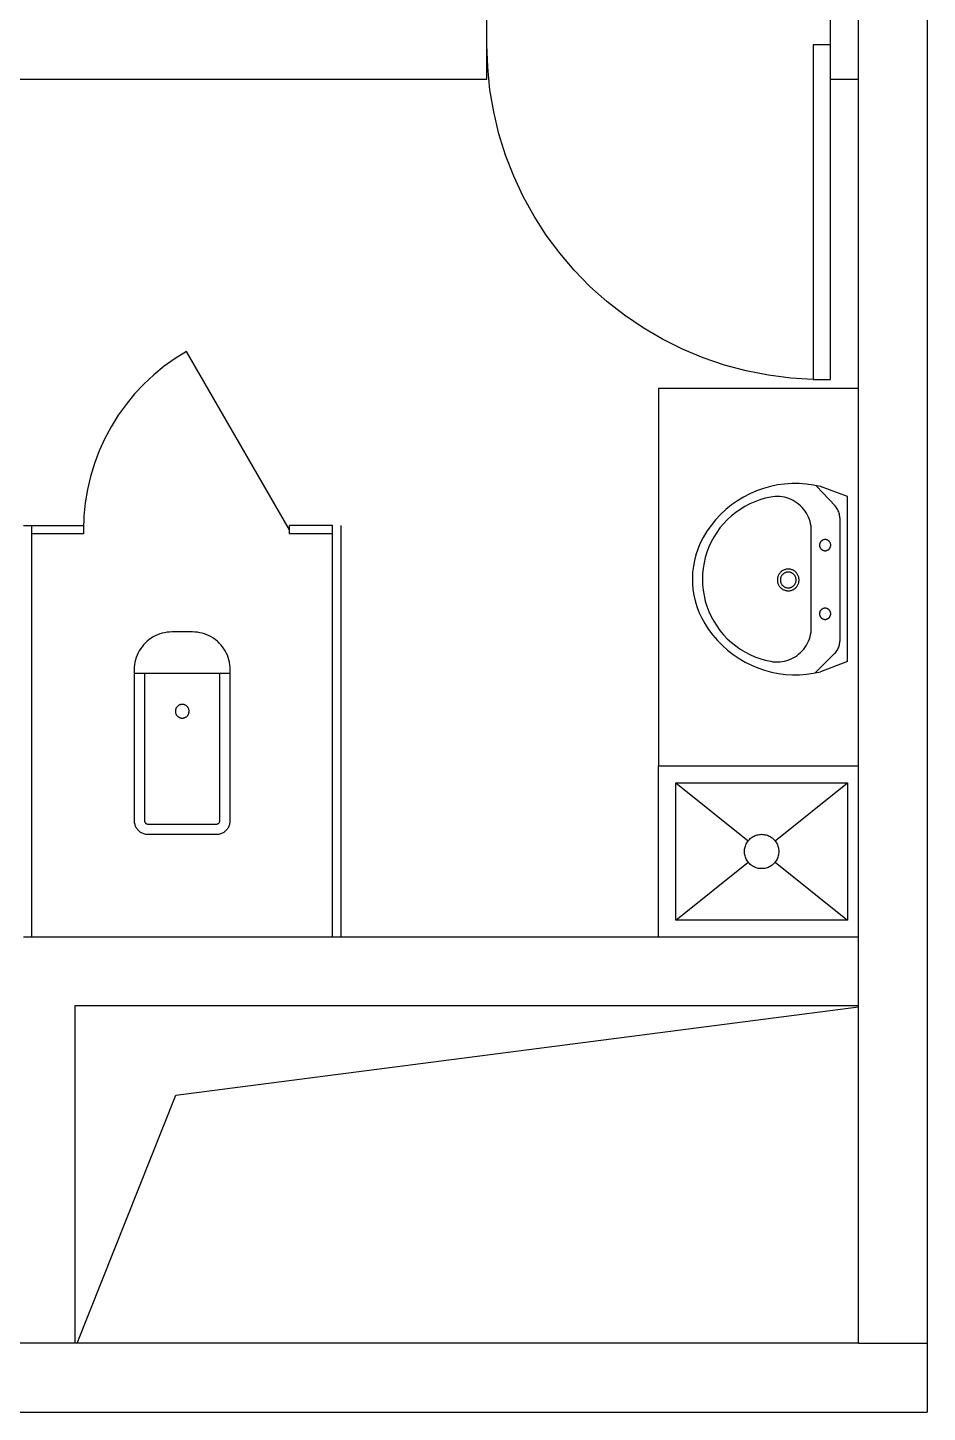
# Model space of a CAD drawing. Extents: x -81148 to 10972, y -53931 to 52487.
# Drawn here: x -58445 to -55825, y -35370 to -31336 of the extents above; entities that cross this region are included whole.
import ezdxf

# ---------------------------------------------------------------- set-up
doc = ezdxf.new("R2010")
doc.units = 0
doc.layers.get('0').update_dxf_attribs({"linetype": 'CONTINUOUS'})

msp = doc.modelspace()

# ---------------------------------------------------------------- linework, layer by layer
for p, q in [((-56025.4, -35168.9), (-56025.4, -22668.9)), ((-55825.4, -26789.4), (-55825.4, -35168.9)), ((-57107.9, -31486.4), (-57107.9, -31286.4)), ((-56107.9, -31286.4), (-56107.9, -31486.4)), ((-57105.7, -31451.9), (-57107.9, -31386.4)), ((-56107.9, -31386.4), (-56157.9, -31386.4)), ((-56157.9, -31386.4), (-56157.9, -32361.4)), ((-56107.9, -31386.4), (-56107.9, -32361.4)), ((-57099.1, -31517.1), (-57105.7, -31451.9)), ((-60257.9, -31486.4), (-58207.9, -31486.4)), ((-58207.9, -31486.4), (-57107.9, -31486.4)), ((-56107.9, -31486.4), (-56025.4, -31486.4)), ((-57088.2, -31581.6), (-57099.1, -31517.1)), ((-57072.9, -31645.3), (-57088.2, -31581.6)), ((-57053.4, -31707.8), (-57072.9, -31645.3)), ((-57029.8, -31768.9), (-57053.4, -31707.8)), ((-57002.1, -31828.2), (-57029.8, -31768.9)), ((-56970.5, -31885.6), (-57002.1, -31828.2)), ((-56935.1, -31940.7), (-56970.5, -31885.6)), ((-56896, -31993.3), (-56935.1, -31940.7)), ((-56853.6, -32043.1), (-56896, -31993.3)), ((-56807.9, -32090), (-56853.6, -32043.1)), ((-56759.1, -32133.8), (-56807.9, -32090)), ((-56707.5, -32174.1), (-56759.1, -32133.8)), ((-56653.4, -32210.9), (-56707.5, -32174.1)), ((-56596.8, -32244), (-56653.4, -32210.9)), ((-56538.2, -32273.2), (-56596.8, -32244)), ((-58016.3, -32300.1), (-58048.2, -32322.9)), ((-57982.9, -32279.3), (-58016.3, -32300.1)), ((-57682.9, -32798.9), (-57982.9, -32279.3)), ((-56477.8, -32298.4), (-56538.2, -32273.2)), ((-56415.8, -32319.5), (-56477.8, -32298.4)), ((-58078.5, -32347.8), (-58107.2, -32374.7)), ((-58048.2, -32322.9), (-58078.5, -32347.8)), ((-56352.5, -32336.4), (-56415.8, -32319.5)), ((-56288.3, -32349), (-56352.5, -32336.4)), ((-56223.3, -32357.2), (-56288.3, -32349)), ((-58107.2, -32374.7), (-58134, -32403.3)), ((-56607.9, -32386.4), (-56607.9, -33486.4)), ((-56607.9, -32386.4), (-56025.4, -32386.4)), ((-56157.9, -32361.4), (-56223.3, -32357.2)), ((-56157.9, -32361.4), (-56107.9, -32361.4)), ((-58134, -32403.3), (-58158.9, -32433.7)), ((-58181.8, -32465.6), (-58202.5, -32498.9)), ((-58158.9, -32433.7), (-58181.8, -32465.6)), ((-58202.5, -32498.9), (-58221, -32533.6)), ((-58221, -32533.6), (-58237.2, -32569.3)), ((-58237.2, -32569.3), (-58251.1, -32606.1)), ((-58251.1, -32606.1), (-58262.5, -32643.7)), ((-58262.5, -32643.7), (-58271.4, -32681.9)), ((-56282.5, -32673), (-56302.8, -32678.6)), ((-56261.9, -32668.7), (-56282.5, -32673)), ((-56241, -32665.8), (-56261.9, -32668.7)), ((-56220, -32664.4), (-56241, -32665.8)), ((-56199, -32664.4), (-56220, -32664.4)), ((-56178, -32665.9), (-56199, -32664.4)), ((-56157.1, -32668.8), (-56178, -32665.9)), ((-56136.5, -32673.1), (-56157.1, -32668.8)), ((-56094, -32729.8), (-56148.5, -32671.8)), ((-56058, -32702.6), (-56136.5, -32673.1)), ((-58271.4, -32681.9), (-58277.8, -32720.6)), ((-56360.6, -32703.8), (-56378.6, -32714.7)), ((-56341.9, -32694.1), (-56360.6, -32703.8)), ((-56322.6, -32685.7), (-56341.9, -32694.1)), ((-56312.7, -32711.9), (-56327.7, -32717.4)), ((-56302.8, -32678.6), (-56322.6, -32685.7)), ((-56297.2, -32707.4), (-56312.7, -32711.9)), ((-56281.5, -32703.9), (-56297.2, -32707.4)), ((-56274.9, -32702.9), (-56281.5, -32703.9)), ((-56268.1, -32702.3), (-56274.9, -32702.9)), ((-56261.4, -32702.2), (-56268.1, -32702.3)), ((-56254.7, -32702.6), (-56261.4, -32702.2)), ((-56248, -32703.4), (-56254.7, -32702.6)), ((-56241.3, -32704.6), (-56248, -32703.4)), ((-56234.8, -32706.3), (-56241.3, -32704.6)), ((-56228.4, -32708.5), (-56234.8, -32706.3)), ((-56222.1, -32711), (-56228.4, -32708.5)), ((-56216.1, -32714), (-56222.1, -32711)), ((-56058, -32705.5), (-56058, -32702.6)), ((-56058, -33182.3), (-56058, -32705.5)), ((-58277.8, -32720.6), (-58281.6, -32759.7)), ((-56412.1, -32740.2), (-56427.4, -32754.6)), ((-56395.7, -32726.9), (-56412.1, -32740.2)), ((-56383.5, -32748.9), (-56396, -32759)), ((-56378.6, -32714.7), (-56395.7, -32726.9)), ((-56370.4, -32739.6), (-56383.5, -32748.9)), ((-56356.7, -32731.3), (-56370.4, -32739.6)), ((-56342.4, -32723.8), (-56356.7, -32731.3)), ((-56327.7, -32717.4), (-56342.4, -32723.8)), ((-56210.2, -32717.4), (-56216.1, -32714)), ((-56204.6, -32721.2), (-56210.2, -32717.4)), ((-56199.3, -32725.3), (-56204.6, -32721.2)), ((-56194.3, -32729.8), (-56199.3, -32725.3)), ((-56189.5, -32734.6), (-56194.3, -32729.8)), ((-56185.1, -32739.7), (-56189.5, -32734.6)), ((-56181.1, -32745.1), (-56185.1, -32739.7)), ((-56177.4, -32750.8), (-56181.1, -32745.1)), ((-56174.2, -32756.7), (-56177.4, -32750.8)), ((-56091.8, -32732.4), (-56094, -32729.8)), ((-56089.7, -32735.1), (-56091.8, -32732.4)), ((-56087.8, -32738), (-56089.7, -32735.1)), ((-56086.1, -32741), (-56087.8, -32738)), ((-56084.7, -32744.1), (-56086.1, -32741)), ((-56083.4, -32747.2), (-56084.7, -32744.1)), ((-56082.4, -32750.5), (-56083.4, -32747.2)), ((-56081.6, -32753.8), (-56082.4, -32750.5)), ((-56081, -32757.2), (-56081.6, -32753.8)), ((-58457.9, -32786.4), (-58432.9, -32786.4)), ((-58432.9, -32811.4), (-58432.9, -32786.4)), ((-58432.9, -32786.4), (-58282.9, -32786.4)), ((-58281.6, -32759.7), (-58282.9, -32798.9)), ((-58282.9, -32786.4), (-58282.9, -32811.4)), ((-57682.9, -32811.4), (-57682.9, -32786.4)), ((-57557.9, -32786.4), (-57682.9, -32786.4)), ((-57557.9, -32811.4), (-57557.9, -32786.4)), ((-57532.9, -32811.4), (-57532.9, -32786.4)), ((-56455, -32786.3), (-56467.1, -32803.5)), ((-56441.8, -32770), (-56455, -32786.3)), ((-56427.4, -32754.6), (-56441.8, -32770)), ((-56429.2, -32793.9), (-56438.6, -32806.9)), ((-56418.9, -32781.5), (-56429.2, -32793.9)), ((-56407.8, -32769.9), (-56418.9, -32781.5)), ((-56396, -32759), (-56407.8, -32769.9)), ((-56171.3, -32762.8), (-56174.2, -32756.7)), ((-56168.9, -32769.1), (-56171.3, -32762.8)), ((-56166.8, -32775.5), (-56168.9, -32769.1)), ((-56165.3, -32782.1), (-56166.8, -32775.5)), ((-56164.1, -32788.8), (-56165.3, -32782.1)), ((-56163.4, -32795.5), (-56164.1, -32788.8)), ((-56080.6, -32760.6), (-56081, -32757.2)), ((-56080.5, -32764), (-56080.6, -32760.6)), ((-56080.5, -32764), (-56080.5, -33124)), ((-58432.9, -33986.4), (-58432.9, -32811.4)), ((-58282.9, -32811.4), (-58432.9, -32811.4)), ((-57557.9, -32811.4), (-57682.9, -32811.4)), ((-57557.9, -33986.4), (-57557.9, -32811.4)), ((-57532.9, -33986.4), (-57532.9, -32811.4)), ((-56478, -32821.6), (-56487.7, -32840.3)), ((-56467.1, -32803.5), (-56478, -32821.6)), ((-56454.8, -32834.6), (-56461.5, -32849.3)), ((-56447.1, -32820.5), (-56454.8, -32834.6)), ((-56438.6, -32806.9), (-56447.1, -32820.5)), ((-56163.2, -32802.2), (-56163.4, -32795.5)), ((-56163.2, -33084.1), (-56163.2, -32802.2)), ((-56135.9, -32833.9), (-56136.5, -32834.8)), ((-56135.2, -32833.1), (-56135.9, -32833.9)), ((-56134.5, -32832.3), (-56135.2, -32833.1)), ((-56133.7, -32831.6), (-56134.5, -32832.3)), ((-56132.9, -32830.9), (-56133.7, -32831.6)), ((-56132, -32830.3), (-56132.9, -32830.9)), ((-56131.1, -32829.7), (-56132, -32830.3)), ((-56130.2, -32829.2), (-56131.1, -32829.7)), ((-56129.2, -32828.8), (-56130.2, -32829.2)), ((-56128.2, -32828.4), (-56129.2, -32828.8)), ((-56127.2, -32828.1), (-56128.2, -32828.4)), ((-56126.2, -32827.9), (-56127.2, -32828.1)), ((-56125.1, -32827.7), (-56126.2, -32827.9)), ((-56124, -32827.6), (-56125.1, -32827.7)), ((-56123, -32827.5), (-56124, -32827.6)), ((-56121.9, -32827.6), (-56123, -32827.5)), ((-56120.8, -32827.7), (-56121.9, -32827.6)), ((-56119.8, -32827.9), (-56120.8, -32827.7)), ((-56118.7, -32828.1), (-56119.8, -32827.9)), ((-56117.7, -32828.4), (-56118.7, -32828.1)), ((-56116.7, -32828.8), (-56117.7, -32828.4)), ((-56115.7, -32829.2), (-56116.7, -32828.8)), ((-56114.8, -32829.7), (-56115.7, -32829.2)), ((-56113.9, -32830.3), (-56114.8, -32829.7)), ((-56113, -32830.9), (-56113.9, -32830.3)), ((-56112.2, -32831.6), (-56113, -32830.9)), ((-56111.4, -32832.3), (-56112.2, -32831.6)), ((-56110.7, -32833.1), (-56111.4, -32832.3)), ((-56110, -32833.9), (-56110.7, -32833.1)), ((-56109.4, -32834.8), (-56110, -32833.9)), ((-56499.4, -32872.2), (-56503.7, -32888.6)), ((-56494.1, -32856), (-56499.4, -32872.2)), ((-56487.7, -32840.3), (-56494.1, -32856)), ((-56467.2, -32864.3), (-56471.9, -32879.6)), ((-56461.5, -32849.3), (-56467.2, -32864.3)), ((-56139.2, -32841.8), (-56139.3, -32842.8)), ((-56139.3, -32842.8), (-56139.3, -32843.9)), ((-56139.3, -32843.9), (-56139.3, -32845)), ((-56139.3, -32845), (-56139.2, -32846)), ((-56139, -32840.7), (-56139.2, -32841.8)), ((-56139.2, -32846), (-56139, -32847.1)), ((-56138.7, -32839.7), (-56139, -32840.7)), ((-56139, -32847.1), (-56138.7, -32848.1)), ((-56138.4, -32838.6), (-56138.7, -32839.7)), ((-56138.7, -32848.1), (-56138.4, -32849.1)), ((-56138.1, -32837.6), (-56138.4, -32838.6)), ((-56138.4, -32849.1), (-56138.1, -32850.1)), ((-56137.6, -32836.7), (-56138.1, -32837.6)), ((-56138.1, -32850.1), (-56137.6, -32851.1)), ((-56137.1, -32835.7), (-56137.6, -32836.7)), ((-56137.6, -32851.1), (-56137.1, -32852.1)), ((-56136.5, -32834.8), (-56137.1, -32835.7)), ((-56137.1, -32852.1), (-56136.5, -32853)), ((-56136.5, -32853), (-56135.9, -32853.8)), ((-56135.9, -32853.8), (-56135.2, -32854.7)), ((-56135.2, -32854.7), (-56134.5, -32855.4)), ((-56134.5, -32855.4), (-56133.7, -32856.2)), ((-56133.7, -32856.2), (-56132.9, -32856.8)), ((-56132.9, -32856.8), (-56132, -32857.5)), ((-56132, -32857.5), (-56131.1, -32858)), ((-56131.1, -32858), (-56130.2, -32858.5)), ((-56130.2, -32858.5), (-56129.2, -32859)), ((-56129.2, -32859), (-56128.2, -32859.4)), ((-56128.2, -32859.4), (-56127.2, -32859.7)), ((-56127.2, -32859.7), (-56126.2, -32859.9)), ((-56126.2, -32859.9), (-56125.1, -32860.1)), ((-56125.1, -32860.1), (-56124, -32860.2)), ((-56124, -32860.2), (-56123, -32860.2)), ((-56123, -32860.2), (-56121.9, -32860.2)), ((-56121.9, -32860.2), (-56120.8, -32860.1)), ((-56120.8, -32860.1), (-56119.8, -32859.9)), ((-56119.8, -32859.9), (-56118.7, -32859.7)), ((-56118.7, -32859.7), (-56117.7, -32859.4)), ((-56117.7, -32859.4), (-56116.7, -32859)), ((-56116.7, -32859), (-56115.7, -32858.5)), ((-56115.7, -32858.5), (-56114.8, -32858)), ((-56114.8, -32858), (-56113.9, -32857.5)), ((-56113.9, -32857.5), (-56113, -32856.8)), ((-56113, -32856.8), (-56112.2, -32856.2)), ((-56112.2, -32856.2), (-56111.4, -32855.4)), ((-56111.4, -32855.4), (-56110.7, -32854.7)), ((-56110.7, -32854.7), (-56110, -32853.8)), ((-56110, -32853.8), (-56109.4, -32853)), ((-56108.8, -32835.7), (-56109.4, -32834.8)), ((-56109.4, -32853), (-56108.8, -32852.1)), ((-56108.3, -32836.7), (-56108.8, -32835.7)), ((-56108.8, -32852.1), (-56108.3, -32851.1)), ((-56107.9, -32837.6), (-56108.3, -32836.7)), ((-56108.3, -32851.1), (-56107.9, -32850.1)), ((-56107.5, -32838.6), (-56107.9, -32837.6)), ((-56107.9, -32850.1), (-56107.5, -32849.1)), ((-56107.2, -32839.7), (-56107.5, -32838.6)), ((-56107.5, -32849.1), (-56107.2, -32848.1)), ((-56106.9, -32840.7), (-56107.2, -32839.7)), ((-56107.2, -32848.1), (-56106.9, -32847.1)), ((-56106.8, -32841.8), (-56106.9, -32840.7)), ((-56106.9, -32847.1), (-56106.8, -32846)), ((-56106.7, -32842.8), (-56106.8, -32841.8)), ((-56106.8, -32846), (-56106.7, -32845)), ((-56106.6, -32843.9), (-56106.7, -32842.8)), ((-56106.7, -32845), (-56106.6, -32843.9)), ((-56506.8, -32905.4), (-56508.8, -32922.3)), ((-56503.7, -32888.6), (-56506.8, -32905.4)), ((-56478.2, -32911.1), (-56479.8, -32927.1)), ((-56475.6, -32895.3), (-56478.2, -32911.1)), ((-56471.9, -32879.6), (-56475.6, -32895.3)), ((-56238.6, -32914.8), (-56240.6, -32915.4)), ((-56236.6, -32914.3), (-56238.6, -32914.8)), ((-56234.6, -32914), (-56236.6, -32914.3)), ((-56232.5, -32913.8), (-56234.6, -32914)), ((-56230.4, -32913.7), (-56232.5, -32913.8)), ((-56228.4, -32913.8), (-56230.4, -32913.7)), ((-56226.3, -32914), (-56228.4, -32913.8)), ((-56224.3, -32914.3), (-56226.3, -32914)), ((-56222.2, -32914.8), (-56224.3, -32914.3)), ((-56220.3, -32915.4), (-56222.2, -32914.8)), ((-56508.8, -32922.3), (-56509.6, -32939.3)), ((-56509.6, -32939.3), (-56509.3, -32956.3)), ((-56479.8, -32927.1), (-56480.3, -32943.2)), ((-56480.3, -32943.2), (-56479.8, -32959.2)), ((-56261.8, -32941.2), (-56262, -32943.3)), ((-56262, -32943.3), (-56262, -32945.3)), ((-56262, -32945.3), (-56262, -32947.4)), ((-56262, -32947.4), (-56261.8, -32949.5)), ((-56261.4, -32939.2), (-56261.8, -32941.2)), ((-56261.8, -32949.5), (-56261.4, -32951.5)), ((-56261, -32937.1), (-56261.4, -32939.2)), ((-56261.4, -32951.5), (-56261, -32953.5)), ((-56260.4, -32935.2), (-56261, -32937.1)), ((-56261, -32953.5), (-56260.4, -32955.5)), ((-56259.6, -32933.2), (-56260.4, -32935.2)), ((-56260.4, -32955.5), (-56259.6, -32957.4)), ((-56258.8, -32931.3), (-56259.6, -32933.2)), ((-56257.8, -32929.5), (-56258.8, -32931.3)), ((-56256.7, -32927.8), (-56257.8, -32929.5)), ((-56255.5, -32926.1), (-56256.7, -32927.8)), ((-56254.2, -32924.5), (-56255.5, -32926.1)), ((-56252.8, -32923), (-56254.2, -32924.5)), ((-56253.2, -32942.3), (-56253.4, -32943.8)), ((-56253.4, -32943.8), (-56253.4, -32945.3)), ((-56253.4, -32945.3), (-56253.4, -32946.8)), ((-56253.4, -32946.8), (-56253.2, -32948.3)), ((-56253, -32940.8), (-56253.2, -32942.3)), ((-56253.2, -32948.3), (-56253, -32949.8)), ((-56252.6, -32939.4), (-56253, -32940.8)), ((-56253, -32949.8), (-56252.6, -32951.3)), ((-56251.3, -32921.6), (-56252.8, -32923)), ((-56252.2, -32937.9), (-56252.6, -32939.4)), ((-56252.6, -32951.3), (-56252.2, -32952.7)), ((-56251.7, -32936.5), (-56252.2, -32937.9)), ((-56252.2, -32952.7), (-56251.7, -32954.1)), ((-56251, -32935.2), (-56251.7, -32936.5)), ((-56251.7, -32954.1), (-56251, -32955.5)), ((-56249.7, -32920.2), (-56251.3, -32921.6)), ((-56250.3, -32933.8), (-56251, -32935.2)), ((-56251, -32955.5), (-56250.3, -32956.8)), ((-56249.5, -32932.6), (-56250.3, -32933.8)), ((-56248, -32919), (-56249.7, -32920.2)), ((-56248.7, -32931.3), (-56249.5, -32932.6)), ((-56247.7, -32930.2), (-56248.7, -32931.3)), ((-56246.2, -32918), (-56248, -32919)), ((-56246.7, -32929.1), (-56247.7, -32930.2)), ((-56245.6, -32928.1), (-56246.7, -32929.1)), ((-56244.4, -32917), (-56246.2, -32918)), ((-56244.4, -32927.1), (-56245.6, -32928.1)), ((-56242.5, -32916.1), (-56244.4, -32917)), ((-56243.2, -32926.2), (-56244.4, -32927.1)), ((-56241.9, -32925.4), (-56243.2, -32926.2)), ((-56240.6, -32915.4), (-56242.5, -32916.1)), ((-56240.6, -32924.7), (-56241.9, -32925.4)), ((-56239.2, -32924.1), (-56240.6, -32924.7)), ((-56237.8, -32923.6), (-56239.2, -32924.1)), ((-56236.4, -32923.1), (-56237.8, -32923.6)), ((-56234.9, -32922.8), (-56236.4, -32923.1)), ((-56233.4, -32922.5), (-56234.9, -32922.8)), ((-56231.9, -32922.4), (-56233.4, -32922.5)), ((-56230.4, -32922.4), (-56231.9, -32922.4)), ((-56228.9, -32922.4), (-56230.4, -32922.4)), ((-56227.4, -32922.5), (-56228.9, -32922.4)), ((-56225.9, -32922.8), (-56227.4, -32922.5)), ((-56224.5, -32923.1), (-56225.9, -32922.8)), ((-56223, -32923.6), (-56224.5, -32923.1)), ((-56221.6, -32924.1), (-56223, -32923.6)), ((-56220.3, -32924.7), (-56221.6, -32924.1)), ((-56218.3, -32916.1), (-56220.3, -32915.4)), ((-56218.9, -32925.4), (-56220.3, -32924.7)), ((-56217.7, -32926.2), (-56218.9, -32925.4)), ((-56216.4, -32917), (-56218.3, -32916.1)), ((-56216.4, -32927.1), (-56217.7, -32926.2)), ((-56214.6, -32918), (-56216.4, -32917)), ((-56215.3, -32928.1), (-56216.4, -32927.1)), ((-56214.2, -32929.1), (-56215.3, -32928.1)), ((-56212.9, -32919), (-56214.6, -32918)), ((-56213.2, -32930.2), (-56214.2, -32929.1)), ((-56212.2, -32931.3), (-56213.2, -32930.2)), ((-56211.2, -32920.2), (-56212.9, -32919)), ((-56211.3, -32932.6), (-56212.2, -32931.3)), ((-56210.5, -32933.8), (-56211.3, -32932.6)), ((-56209.6, -32921.6), (-56211.2, -32920.2)), ((-56209.8, -32935.2), (-56210.5, -32933.8)), ((-56210.5, -32956.8), (-56209.8, -32955.5)), ((-56209.2, -32936.5), (-56209.8, -32935.2)), ((-56209.8, -32955.5), (-56209.2, -32954.1)), ((-56208.1, -32923), (-56209.6, -32921.6)), ((-56208.7, -32937.9), (-56209.2, -32936.5)), ((-56209.2, -32954.1), (-56208.7, -32952.7)), ((-56208.2, -32939.4), (-56208.7, -32937.9)), ((-56208.7, -32952.7), (-56208.2, -32951.3)), ((-56207.9, -32940.8), (-56208.2, -32939.4)), ((-56208.2, -32951.3), (-56207.9, -32949.8)), ((-56206.7, -32924.5), (-56208.1, -32923)), ((-56207.6, -32942.3), (-56207.9, -32940.8)), ((-56207.9, -32949.8), (-56207.6, -32948.3)), ((-56207.5, -32943.8), (-56207.6, -32942.3)), ((-56207.6, -32948.3), (-56207.5, -32946.8)), ((-56207.5, -32945.3), (-56207.5, -32943.8)), ((-56207.5, -32946.8), (-56207.5, -32945.3)), ((-56205.3, -32926.1), (-56206.7, -32924.5)), ((-56204.1, -32927.8), (-56205.3, -32926.1)), ((-56203.1, -32929.5), (-56204.1, -32927.8)), ((-56202.1, -32931.3), (-56203.1, -32929.5)), ((-56201.2, -32933.2), (-56202.1, -32931.3)), ((-56200.5, -32935.2), (-56201.2, -32933.2)), ((-56201.2, -32957.4), (-56200.5, -32955.5)), ((-56199.9, -32937.1), (-56200.5, -32935.2)), ((-56200.5, -32955.5), (-56199.9, -32953.5)), ((-56199.4, -32939.2), (-56199.9, -32937.1)), ((-56199.9, -32953.5), (-56199.4, -32951.5)), ((-56199.1, -32941.2), (-56199.4, -32939.2)), ((-56199.4, -32951.5), (-56199.1, -32949.5)), ((-56198.9, -32943.3), (-56199.1, -32941.2)), ((-56199.1, -32949.5), (-56198.9, -32947.4)), ((-56198.8, -32945.3), (-56198.9, -32943.3)), ((-56198.9, -32947.4), (-56198.8, -32945.3)), ((-56509.3, -32956.3), (-56507.8, -32973.2)), ((-56507.8, -32973.2), (-56505.1, -32990)), ((-56505.1, -32990), (-56501.4, -33006.6)), ((-56479.8, -32959.2), (-56478.2, -32975.2)), ((-56478.2, -32975.2), (-56475.6, -32991.1)), ((-56475.6, -32991.1), (-56471.9, -33006.7)), ((-56259.6, -32957.4), (-56258.8, -32959.3)), ((-56258.8, -32959.3), (-56257.8, -32961.1)), ((-56257.8, -32961.1), (-56256.7, -32962.9)), ((-56256.7, -32962.9), (-56255.5, -32964.6)), ((-56255.5, -32964.6), (-56254.2, -32966.2)), ((-56254.2, -32966.2), (-56252.8, -32967.7)), ((-56252.8, -32967.7), (-56251.3, -32969.1)), ((-56251.3, -32969.1), (-56249.7, -32970.4)), ((-56250.3, -32956.8), (-56249.5, -32958.1)), ((-56249.7, -32970.4), (-56248, -32971.6)), ((-56249.5, -32958.1), (-56248.7, -32959.3)), ((-56248.7, -32959.3), (-56247.7, -32960.5)), ((-56248, -32971.6), (-56246.2, -32972.7)), ((-56247.7, -32960.5), (-56246.7, -32961.6)), ((-56246.7, -32961.6), (-56245.6, -32962.6)), ((-56246.2, -32972.7), (-56244.4, -32973.7)), ((-56245.6, -32962.6), (-56244.4, -32963.6)), ((-56244.4, -32963.6), (-56243.2, -32964.4)), ((-56244.4, -32973.7), (-56242.5, -32974.5)), ((-56243.2, -32964.4), (-56241.9, -32965.2)), ((-56242.5, -32974.5), (-56240.6, -32975.3)), ((-56241.9, -32965.2), (-56240.6, -32965.9)), ((-56240.6, -32965.9), (-56239.2, -32966.6)), ((-56240.6, -32975.3), (-56238.6, -32975.9)), ((-56239.2, -32966.6), (-56237.8, -32967.1)), ((-56238.6, -32975.9), (-56236.6, -32976.3)), ((-56237.8, -32967.1), (-56236.4, -32967.5)), ((-56236.6, -32976.3), (-56234.6, -32976.7)), ((-56236.4, -32967.5), (-56234.9, -32967.9)), ((-56234.9, -32967.9), (-56233.4, -32968.1)), ((-56234.6, -32976.7), (-56232.5, -32976.9)), ((-56233.4, -32968.1), (-56231.9, -32968.3)), ((-56232.5, -32976.9), (-56230.4, -32976.9)), ((-56231.9, -32968.3), (-56230.4, -32968.3)), ((-56230.4, -32968.3), (-56228.9, -32968.3)), ((-56230.4, -32976.9), (-56228.4, -32976.9)), ((-56228.9, -32968.3), (-56227.4, -32968.1)), ((-56228.4, -32976.9), (-56226.3, -32976.7)), ((-56227.4, -32968.1), (-56225.9, -32967.9)), ((-56226.3, -32976.7), (-56224.3, -32976.3)), ((-56225.9, -32967.9), (-56224.5, -32967.5)), ((-56224.5, -32967.5), (-56223, -32967.1)), ((-56224.3, -32976.3), (-56222.2, -32975.9)), ((-56223, -32967.1), (-56221.6, -32966.6)), ((-56222.2, -32975.9), (-56220.3, -32975.3)), ((-56221.6, -32966.6), (-56220.3, -32965.9)), ((-56220.3, -32965.9), (-56218.9, -32965.2)), ((-56220.3, -32975.3), (-56218.3, -32974.5)), ((-56218.9, -32965.2), (-56217.7, -32964.4)), ((-56218.3, -32974.5), (-56216.4, -32973.7)), ((-56217.7, -32964.4), (-56216.4, -32963.6)), ((-56216.4, -32963.6), (-56215.3, -32962.6)), ((-56216.4, -32973.7), (-56214.6, -32972.7)), ((-56215.3, -32962.6), (-56214.2, -32961.6)), ((-56214.6, -32972.7), (-56212.9, -32971.6)), ((-56214.2, -32961.6), (-56213.2, -32960.5)), ((-56213.2, -32960.5), (-56212.2, -32959.3)), ((-56212.9, -32971.6), (-56211.2, -32970.4)), ((-56212.2, -32959.3), (-56211.3, -32958.1)), ((-56211.3, -32958.1), (-56210.5, -32956.8)), ((-56211.2, -32970.4), (-56209.6, -32969.1)), ((-56209.6, -32969.1), (-56208.1, -32967.7)), ((-56208.1, -32967.7), (-56206.7, -32966.2)), ((-56206.7, -32966.2), (-56205.3, -32964.6)), ((-56205.3, -32964.6), (-56204.1, -32962.9)), ((-56204.1, -32962.9), (-56203.1, -32961.1)), ((-56203.1, -32961.1), (-56202.1, -32959.3)), ((-56202.1, -32959.3), (-56201.2, -32957.4)), ((-56501.4, -33006.6), (-56496.5, -33022.9)), ((-56496.5, -33022.9), (-56490.5, -33038.8)), ((-56471.9, -33006.7), (-56467.2, -33022.1)), ((-56467.2, -33022.1), (-56461.5, -33037.1)), ((-56137.1, -33035.7), (-56137.6, -33036.7)), ((-56136.5, -33034.8), (-56137.1, -33035.7)), ((-56135.9, -33033.9), (-56136.5, -33034.8)), ((-56135.2, -33033.1), (-56135.9, -33033.9)), ((-56134.5, -33032.3), (-56135.2, -33033.1)), ((-56133.7, -33031.6), (-56134.5, -33032.3)), ((-56132.9, -33030.9), (-56133.7, -33031.6)), ((-56132, -33030.3), (-56132.9, -33030.9)), ((-56131.1, -33029.7), (-56132, -33030.3)), ((-56130.2, -33029.2), (-56131.1, -33029.7)), ((-56129.2, -33028.8), (-56130.2, -33029.2)), ((-56128.2, -33028.4), (-56129.2, -33028.8)), ((-56127.2, -33028.1), (-56128.2, -33028.4)), ((-56126.2, -33027.9), (-56127.2, -33028.1)), ((-56125.1, -33027.7), (-56126.2, -33027.9)), ((-56124, -33027.6), (-56125.1, -33027.7)), ((-56123, -33027.5), (-56124, -33027.6)), ((-56121.9, -33027.6), (-56123, -33027.5)), ((-56120.8, -33027.7), (-56121.9, -33027.6)), ((-56119.8, -33027.9), (-56120.8, -33027.7)), ((-56118.7, -33028.1), (-56119.8, -33027.9)), ((-56117.7, -33028.4), (-56118.7, -33028.1)), ((-56116.7, -33028.8), (-56117.7, -33028.4)), ((-56115.7, -33029.2), (-56116.7, -33028.8)), ((-56114.8, -33029.7), (-56115.7, -33029.2)), ((-56113.9, -33030.3), (-56114.8, -33029.7)), ((-56113, -33030.9), (-56113.9, -33030.3)), ((-56112.2, -33031.6), (-56113, -33030.9)), ((-56111.4, -33032.3), (-56112.2, -33031.6)), ((-56110.7, -33033.1), (-56111.4, -33032.3)), ((-56110, -33033.9), (-56110.7, -33033.1)), ((-56109.4, -33034.8), (-56110, -33033.9)), ((-56108.8, -33035.7), (-56109.4, -33034.8)), ((-56108.3, -33036.7), (-56108.8, -33035.7)), ((-56490.5, -33038.8), (-56483.4, -33054.3)), ((-56483.4, -33054.3), (-56473.4, -33072.3)), ((-56473.4, -33072.3), (-56462.3, -33089.6)), ((-56461.5, -33037.1), (-56454.8, -33051.7)), ((-56454.8, -33051.7), (-56447.1, -33065.8)), ((-56447.1, -33065.8), (-56438.6, -33079.4)), ((-56139.2, -33041.8), (-56139.3, -33042.8)), ((-56139.3, -33042.8), (-56139.3, -33043.9)), ((-56139.3, -33043.9), (-56139.3, -33045)), ((-56139.3, -33045), (-56139.2, -33046)), ((-56139, -33040.7), (-56139.2, -33041.8)), ((-56139.2, -33046), (-56139, -33047.1)), ((-56138.7, -33039.7), (-56139, -33040.7)), ((-56139, -33047.1), (-56138.7, -33048.1)), ((-56138.4, -33038.6), (-56138.7, -33039.7)), ((-56138.7, -33048.1), (-56138.4, -33049.1)), ((-56138.1, -33037.6), (-56138.4, -33038.6)), ((-56138.4, -33049.1), (-56138.1, -33050.1)), ((-56137.6, -33036.7), (-56138.1, -33037.6)), ((-56138.1, -33050.1), (-56137.6, -33051.1)), ((-56137.6, -33051.1), (-56137.1, -33052.1)), ((-56137.1, -33052.1), (-56136.5, -33053)), ((-56136.5, -33053), (-56135.9, -33053.8)), ((-56135.9, -33053.8), (-56135.2, -33054.7)), ((-56135.2, -33054.7), (-56134.5, -33055.4)), ((-56134.5, -33055.4), (-56133.7, -33056.2)), ((-56133.7, -33056.2), (-56132.9, -33056.8)), ((-56132.9, -33056.8), (-56132, -33057.5)), ((-56132, -33057.5), (-56131.1, -33058)), ((-56131.1, -33058), (-56130.2, -33058.5)), ((-56130.2, -33058.5), (-56129.2, -33059)), ((-56129.2, -33059), (-56128.2, -33059.4)), ((-56128.2, -33059.4), (-56127.2, -33059.7)), ((-56127.2, -33059.7), (-56126.2, -33059.9)), ((-56126.2, -33059.9), (-56125.1, -33060.1)), ((-56125.1, -33060.1), (-56124, -33060.2)), ((-56124, -33060.2), (-56123, -33060.2)), ((-56123, -33060.2), (-56121.9, -33060.2)), ((-56121.9, -33060.2), (-56120.8, -33060.1)), ((-56120.8, -33060.1), (-56119.8, -33059.9)), ((-56119.8, -33059.9), (-56118.7, -33059.7)), ((-56118.7, -33059.7), (-56117.7, -33059.4)), ((-56117.7, -33059.4), (-56116.7, -33059)), ((-56116.7, -33059), (-56115.7, -33058.5)), ((-56115.7, -33058.5), (-56114.8, -33058)), ((-56114.8, -33058), (-56113.9, -33057.5)), ((-56113.9, -33057.5), (-56113, -33056.8)), ((-56113, -33056.8), (-56112.2, -33056.2)), ((-56112.2, -33056.2), (-56111.4, -33055.4)), ((-56111.4, -33055.4), (-56110.7, -33054.7)), ((-56110.7, -33054.7), (-56110, -33053.8)), ((-56110, -33053.8), (-56109.4, -33053)), ((-56109.4, -33053), (-56108.8, -33052.1)), ((-56108.8, -33052.1), (-56108.3, -33051.1)), ((-56107.9, -33037.6), (-56108.3, -33036.7)), ((-56108.3, -33051.1), (-56107.9, -33050.1)), ((-56107.5, -33038.6), (-56107.9, -33037.6)), ((-56107.9, -33050.1), (-56107.5, -33049.1)), ((-56107.2, -33039.7), (-56107.5, -33038.6)), ((-56107.5, -33049.1), (-56107.2, -33048.1)), ((-56106.9, -33040.7), (-56107.2, -33039.7)), ((-56107.2, -33048.1), (-56106.9, -33047.1)), ((-56106.8, -33041.8), (-56106.9, -33040.7)), ((-56106.9, -33047.1), (-56106.8, -33046)), ((-56106.7, -33042.8), (-56106.8, -33041.8)), ((-56106.8, -33046), (-56106.7, -33045)), ((-56106.6, -33043.9), (-56106.7, -33042.8)), ((-56106.7, -33045), (-56106.6, -33043.9)), ((-58086.3, -33115.3), (-58092.2, -33119.5)), ((-58080.2, -33111.5), (-58086.3, -33115.3)), ((-58073.8, -33108.1), (-58080.2, -33111.5)), ((-58067.3, -33105.2), (-58073.8, -33108.1)), ((-58060.6, -33102.6), (-58067.3, -33105.2)), ((-58053.7, -33100.5), (-58060.6, -33102.6)), ((-58046.7, -33098.9), (-58053.7, -33100.5)), ((-58039.6, -33097.7), (-58046.7, -33098.9)), ((-58032.4, -33097), (-58039.6, -33097.7)), ((-58025.2, -33096.8), (-58032.4, -33097)), ((-57965.6, -33096.8), (-58025.2, -33096.8)), ((-57958.4, -33097), (-57965.6, -33096.8)), ((-57951.3, -33097.7), (-57958.4, -33097)), ((-57944.2, -33098.9), (-57951.3, -33097.7)), ((-57937.2, -33100.5), (-57944.2, -33098.9)), ((-57930.3, -33102.6), (-57937.2, -33100.5)), ((-57923.5, -33105.2), (-57930.3, -33102.6)), ((-57917, -33108.1), (-57923.5, -33105.2)), ((-57910.6, -33111.5), (-57917, -33108.1)), ((-57904.5, -33115.3), (-57910.6, -33111.5)), ((-57898.7, -33119.5), (-57904.5, -33115.3)), ((-56462.3, -33089.6), (-56450, -33106.1)), ((-56450, -33106.1), (-56436.7, -33121.7)), ((-56438.6, -33079.4), (-56429.2, -33092.4)), ((-56429.2, -33092.4), (-56418.9, -33104.8)), ((-56418.9, -33104.8), (-56407.8, -33116.4)), ((-56407.8, -33116.4), (-56396, -33127.3)), ((-56168.9, -33117.2), (-56166.8, -33110.8)), ((-56166.8, -33110.8), (-56165.3, -33104.2)), ((-56165.3, -33104.2), (-56164.1, -33097.6)), ((-56164.1, -33097.6), (-56163.4, -33090.9)), ((-56163.4, -33090.9), (-56163.2, -33084.1)), ((-58120.5, -33151.8), (-58123.9, -33158.1)), ((-58116.7, -33145.7), (-58120.5, -33151.8)), ((-58112.5, -33139.8), (-58116.7, -33145.7)), ((-58107.9, -33134.3), (-58112.5, -33139.8)), ((-58103, -33129), (-58107.9, -33134.3)), ((-58097.7, -33124.1), (-58103, -33129)), ((-58092.2, -33119.5), (-58097.7, -33124.1)), ((-57893.1, -33124.1), (-57898.7, -33119.5)), ((-57887.8, -33129), (-57893.1, -33124.1)), ((-57882.9, -33134.3), (-57887.8, -33129)), ((-57878.4, -33139.8), (-57882.9, -33134.3)), ((-57874.2, -33145.7), (-57878.4, -33139.8)), ((-57870.4, -33151.8), (-57874.2, -33145.7)), ((-57867, -33158.1), (-57870.4, -33151.8)), ((-56436.7, -33121.7), (-56422.3, -33136.4)), ((-56422.3, -33136.4), (-56406.9, -33150.1)), ((-56406.9, -33150.1), (-56390.7, -33162.8)), ((-56396, -33127.3), (-56383.5, -33137.4)), ((-56383.5, -33137.4), (-56370.4, -33146.7)), ((-56370.4, -33146.7), (-56356.7, -33155)), ((-56356.7, -33155), (-56342.4, -33162.5)), ((-56199.3, -33161), (-56194.3, -33156.5)), ((-56194.3, -33156.5), (-56189.5, -33151.7)), ((-56189.5, -33151.7), (-56185.1, -33146.6)), ((-56185.1, -33146.6), (-56181.1, -33141.2)), ((-56181.1, -33141.2), (-56177.4, -33135.5)), ((-56177.4, -33135.5), (-56174.2, -33129.6)), ((-56174.2, -33129.6), (-56171.3, -33123.5)), ((-56171.3, -33123.5), (-56168.9, -33117.2)), ((-56095.4, -33159.6), (-56093.1, -33157.2)), ((-56093.1, -33157.2), (-56091, -33154.7)), ((-56091, -33154.7), (-56089.1, -33152)), ((-56089.1, -33152), (-56087.3, -33149.2)), ((-56087.3, -33149.2), (-56085.8, -33146.3)), ((-56085.8, -33146.3), (-56084.4, -33143.3)), ((-56084.4, -33143.3), (-56083.2, -33140.2)), ((-56083.2, -33140.2), (-56082.2, -33137.1)), ((-56082.2, -33137.1), (-56081.5, -33133.9)), ((-56081.5, -33133.9), (-56080.9, -33130.6)), ((-56080.9, -33130.6), (-56080.6, -33127.3)), ((-56080.6, -33127.3), (-56080.5, -33124)), ((-58134.3, -33192.4), (-58135, -33199.6)), ((-58133.1, -33185.3), (-58134.3, -33192.4)), ((-58131.4, -33178.3), (-58133.1, -33185.3)), ((-58129.4, -33171.4), (-58131.4, -33178.3)), ((-58126.8, -33164.7), (-58129.4, -33171.4)), ((-58123.9, -33158.1), (-58126.8, -33164.7)), ((-57864, -33164.7), (-57867, -33158.1)), ((-57861.5, -33171.4), (-57864, -33164.7)), ((-57859.4, -33178.3), (-57861.5, -33171.4)), ((-57857.7, -33185.3), (-57859.4, -33178.3)), ((-57856.6, -33192.4), (-57857.7, -33185.3)), ((-57855.9, -33199.6), (-57856.6, -33192.4)), ((-56390.7, -33162.8), (-56373.7, -33174.4)), ((-56373.7, -33174.4), (-56356, -33184.7)), ((-56356, -33184.7), (-56337.5, -33193.9)), ((-56342.4, -33162.5), (-56327.7, -33169)), ((-56337.5, -33193.9), (-56318.6, -33201.8)), ((-56327.7, -33169), (-56312.7, -33174.5)), ((-56312.7, -33174.5), (-56297.2, -33179)), ((-56297.2, -33179), (-56281.5, -33182.4)), ((-56281.5, -33182.4), (-56274.9, -33183.4)), ((-56274.9, -33183.4), (-56268.1, -33184)), ((-56268.1, -33184), (-56261.4, -33184.1)), ((-56261.4, -33184.1), (-56254.7, -33183.7)), ((-56254.7, -33183.7), (-56248, -33182.9)), ((-56248, -33182.9), (-56241.3, -33181.7)), ((-56241.3, -33181.7), (-56234.8, -33180)), ((-56234.8, -33180), (-56228.4, -33177.8)), ((-56228.4, -33177.8), (-56222.1, -33175.3)), ((-56222.1, -33175.3), (-56216.1, -33172.3)), ((-56216.1, -33172.3), (-56210.2, -33168.9)), ((-56210.2, -33168.9), (-56204.6, -33165.2)), ((-56204.6, -33165.2), (-56199.3, -33161)), ((-56095.4, -33159.6), (-56153.1, -33216.5)), ((-56058, -33183.3), (-56136.5, -33212.8)), ((-56058, -33183.3), (-56058, -33182.3)), ((-58135, -33199.6), (-58135.2, -33206.8)), ((-58135.2, -33206.8), (-58135.2, -33216.8)), ((-58135.2, -33216.8), (-58105.2, -33216.8)), ((-58135.2, -33216.8), (-58135.2, -33646.4)), ((-58105.2, -33216.8), (-58105.2, -33646.4)), ((-58105.2, -33216.8), (-57885.6, -33216.8)), ((-57885.6, -33646.4), (-57885.6, -33216.8)), ((-57885.6, -33216.8), (-57855.6, -33216.8)), ((-57855.6, -33206.8), (-57855.9, -33199.6)), ((-57855.6, -33216.8), (-57855.6, -33206.8)), ((-57855.6, -33646.4), (-57855.6, -33216.8)), ((-56318.6, -33201.8), (-56299.1, -33208.5)), ((-56299.1, -33208.5), (-56279.2, -33213.8)), ((-56279.2, -33213.8), (-56259, -33217.7)), ((-56259, -33217.7), (-56238.6, -33220.3)), ((-56238.6, -33220.3), (-56218.1, -33221.6)), ((-56218.1, -33221.6), (-56197.5, -33221.4)), ((-56197.5, -33221.4), (-56177, -33219.9)), ((-56177, -33219.9), (-56156.6, -33217)), ((-56156.6, -33217), (-56136.5, -33212.8)), ((-58012.7, -33317.8), (-58013.4, -33319)), ((-58012, -33316.7), (-58012.7, -33317.8)), ((-58011.3, -33315.7), (-58012, -33316.7)), ((-58010.5, -33314.6), (-58011.3, -33315.7)), ((-58009.6, -33313.7), (-58010.5, -33314.6)), ((-58008.6, -33312.8), (-58009.6, -33313.7)), ((-58007.6, -33312), (-58008.6, -33312.8)), ((-58006.5, -33311.2), (-58007.6, -33312)), ((-58005.4, -33310.5), (-58006.5, -33311.2)), ((-58004.3, -33309.9), (-58005.4, -33310.5)), ((-58003.1, -33309.4), (-58004.3, -33309.9)), ((-58001.8, -33308.9), (-58003.1, -33309.4)), ((-58000.6, -33308.5), (-58001.8, -33308.9)), ((-57999.3, -33308.2), (-58000.6, -33308.5)), ((-57998, -33308), (-57999.3, -33308.2)), ((-57996.7, -33307.9), (-57998, -33308)), ((-57995.4, -33307.8), (-57996.7, -33307.9)), ((-57994.1, -33307.9), (-57995.4, -33307.8)), ((-57992.8, -33308), (-57994.1, -33307.9)), ((-57991.5, -33308.2), (-57992.8, -33308)), ((-57990.2, -33308.5), (-57991.5, -33308.2)), ((-57989, -33308.9), (-57990.2, -33308.5)), ((-57987.8, -33309.4), (-57989, -33308.9)), ((-57986.6, -33309.9), (-57987.8, -33309.4)), ((-57985.4, -33310.5), (-57986.6, -33309.9)), ((-57984.3, -33311.2), (-57985.4, -33310.5)), ((-57983.2, -33312), (-57984.3, -33311.2)), ((-57982.2, -33312.8), (-57983.2, -33312)), ((-57981.3, -33313.7), (-57982.2, -33312.8)), ((-57980.4, -33314.6), (-57981.3, -33313.7)), ((-57979.5, -33315.7), (-57980.4, -33314.6)), ((-57978.8, -33316.7), (-57979.5, -33315.7)), ((-57978.1, -33317.8), (-57978.8, -33316.7)), ((-57977.5, -33319), (-57978.1, -33317.8)), ((-58015.2, -33325.2), (-58015.4, -33326.5)), ((-58015.4, -33326.5), (-58015.4, -33327.8)), ((-58015.4, -33327.8), (-58015.4, -33329.1)), ((-58015.4, -33329.1), (-58015.2, -33330.4)), ((-58015, -33323.9), (-58015.2, -33325.2)), ((-58015.2, -33330.4), (-58015, -33331.7)), ((-58014.7, -33322.7), (-58015, -33323.9)), ((-58015, -33331.7), (-58014.7, -33333)), ((-58014.4, -33321.4), (-58014.7, -33322.7)), ((-58014.7, -33333), (-58014.4, -33334.3)), ((-58013.9, -33320.2), (-58014.4, -33321.4)), ((-58014.4, -33334.3), (-58013.9, -33335.5)), ((-58013.4, -33319), (-58013.9, -33320.2)), ((-58013.9, -33335.5), (-58013.4, -33336.7)), ((-58013.4, -33336.7), (-58012.7, -33337.8)), ((-58012.7, -33337.8), (-58012, -33338.9)), ((-58012, -33338.9), (-58011.3, -33340)), ((-58011.3, -33340), (-58010.5, -33341)), ((-58010.5, -33341), (-58009.6, -33342)), ((-58009.6, -33342), (-58008.6, -33342.9)), ((-58008.6, -33342.9), (-58007.6, -33343.7)), ((-58007.6, -33343.7), (-58006.5, -33344.5)), ((-58006.5, -33344.5), (-58005.4, -33345.1)), ((-58005.4, -33345.1), (-58004.3, -33345.8)), ((-58004.3, -33345.8), (-58003.1, -33346.3)), ((-58003.1, -33346.3), (-58001.8, -33346.8)), ((-58001.8, -33346.8), (-58000.6, -33347.1)), ((-58000.6, -33347.1), (-57999.3, -33347.4)), ((-57999.3, -33347.4), (-57998, -33347.7)), ((-57998, -33347.7), (-57996.7, -33347.8)), ((-57996.7, -33347.8), (-57995.4, -33347.8)), ((-57995.4, -33347.8), (-57994.1, -33347.8)), ((-57994.1, -33347.8), (-57992.8, -33347.7)), ((-57992.8, -33347.7), (-57991.5, -33347.4)), ((-57991.5, -33347.4), (-57990.2, -33347.1)), ((-57990.2, -33347.1), (-57989, -33346.8)), ((-57989, -33346.8), (-57987.8, -33346.3)), ((-57987.8, -33346.3), (-57986.6, -33345.8)), ((-57986.6, -33345.8), (-57985.4, -33345.1)), ((-57985.4, -33345.1), (-57984.3, -33344.5)), ((-57984.3, -33344.5), (-57983.2, -33343.7)), ((-57983.2, -33343.7), (-57982.2, -33342.9)), ((-57982.2, -33342.9), (-57981.3, -33342)), ((-57981.3, -33342), (-57980.4, -33341)), ((-57980.4, -33341), (-57979.5, -33340)), ((-57979.5, -33340), (-57978.8, -33338.9)), ((-57978.8, -33338.9), (-57978.1, -33337.8)), ((-57978.1, -33337.8), (-57977.5, -33336.7)), ((-57976.9, -33320.2), (-57977.5, -33319)), ((-57977.5, -33336.7), (-57976.9, -33335.5)), ((-57976.5, -33321.4), (-57976.9, -33320.2)), ((-57976.9, -33335.5), (-57976.5, -33334.3)), ((-57976.1, -33322.7), (-57976.5, -33321.4)), ((-57976.5, -33334.3), (-57976.1, -33333)), ((-57975.8, -33323.9), (-57976.1, -33322.7)), ((-57976.1, -33333), (-57975.8, -33331.7)), ((-57975.6, -33325.2), (-57975.8, -33323.9)), ((-57975.8, -33331.7), (-57975.6, -33330.4)), ((-57975.5, -33326.5), (-57975.6, -33325.2)), ((-57975.6, -33330.4), (-57975.5, -33329.1)), ((-57975.4, -33327.8), (-57975.5, -33326.5)), ((-57975.5, -33329.1), (-57975.4, -33327.8)), ((-56607.9, -33986.4), (-56607.9, -33486.4)), ((-56607.9, -33486.4), (-56025.4, -33486.4)), ((-56557.9, -33536.4), (-56347, -33705.2)), ((-56557.9, -33936.4), (-56557.9, -33536.4)), ((-56557.9, -33536.4), (-56057.9, -33536.4)), ((-56268.9, -33705.2), (-56057.9, -33536.4)), ((-56057.9, -33536.4), (-56057.9, -33936.4)), ((-58135.2, -33646.4), (-58135.1, -33649.1)), ((-58135.1, -33649.1), (-58134.9, -33651.7)), ((-58134.9, -33651.7), (-58134.4, -33654.2)), ((-58134.4, -33654.2), (-58133.8, -33656.8)), ((-58133.8, -33656.8), (-58133.1, -33659.3)), ((-58133.1, -33659.3), (-58132.2, -33661.8)), ((-58132.2, -33661.8), (-58131.1, -33664.1)), ((-58131.1, -33664.1), (-58129.8, -33666.4)), ((-58129.8, -33666.4), (-58128.5, -33668.7)), ((-58128.5, -33668.7), (-58126.9, -33670.8)), ((-58126.9, -33670.8), (-58125.3, -33672.8)), ((-58125.3, -33672.8), (-58123.5, -33674.7)), ((-58123.5, -33674.7), (-58121.6, -33676.5)), ((-58121.6, -33676.5), (-58119.5, -33678.2)), ((-58119.5, -33678.2), (-58117.4, -33679.7)), ((-58117.4, -33679.7), (-58115.2, -33681.1)), ((-58115.2, -33681.1), (-58112.9, -33682.3)), ((-58105.2, -33646.4), (-58105.2, -33647.1)), ((-58105.2, -33647.1), (-58105.1, -33647.7)), ((-58105.1, -33647.7), (-58105, -33648.4)), ((-58105, -33648.4), (-58104.9, -33649)), ((-58104.9, -33649), (-58104.7, -33649.7)), ((-58104.7, -33649.7), (-58104.4, -33650.3)), ((-58104.4, -33650.3), (-58104.2, -33650.9)), ((-58104.2, -33650.9), (-58103.9, -33651.4)), ((-58103.9, -33651.4), (-58103.5, -33652)), ((-58103.5, -33652), (-58103.1, -33652.5)), ((-58103.1, -33652.5), (-58102.7, -33653)), ((-58102.7, -33653), (-58102.3, -33653.5)), ((-58102.3, -33653.5), (-58101.8, -33654)), ((-58101.8, -33654), (-58101.3, -33654.4)), ((-58101.3, -33654.4), (-58100.8, -33654.8)), ((-58100.8, -33654.8), (-58100.2, -33655.1)), ((-58100.2, -33655.1), (-58099.6, -33655.4)), ((-58099.6, -33655.4), (-58099, -33655.7)), ((-58099, -33655.7), (-58098.4, -33655.9)), ((-58098.4, -33655.9), (-58097.8, -33656.1)), ((-58097.8, -33656.1), (-58097.1, -33656.3)), ((-58097.1, -33656.3), (-58096.5, -33656.4)), ((-58096.5, -33656.4), (-58095.9, -33656.4)), ((-58095.9, -33656.4), (-58095.2, -33656.4)), ((-58095.2, -33656.4), (-57895.6, -33656.4)), ((-57895.6, -33656.4), (-57895, -33656.4)), ((-57895, -33656.4), (-57894.3, -33656.4)), ((-57894.3, -33656.4), (-57893.7, -33656.3)), ((-57893.7, -33656.3), (-57893, -33656.1)), ((-57893, -33656.1), (-57892.4, -33655.9)), ((-57892.4, -33655.9), (-57891.8, -33655.7)), ((-57891.8, -33655.7), (-57891.2, -33655.4)), ((-57891.2, -33655.4), (-57890.6, -33655.1)), ((-57890.6, -33655.1), (-57890.1, -33654.8)), ((-57890.1, -33654.8), (-57889.5, -33654.4)), ((-57889.5, -33654.4), (-57889, -33654)), ((-57889, -33654), (-57888.6, -33653.5)), ((-57888.6, -33653.5), (-57888.1, -33653)), ((-57888.1, -33653), (-57887.7, -33652.5)), ((-57887.7, -33652.5), (-57887.3, -33652)), ((-57887.3, -33652), (-57887, -33651.4)), ((-57887, -33651.4), (-57886.7, -33650.9)), ((-57886.7, -33650.9), (-57886.4, -33650.3)), ((-57886.4, -33650.3), (-57886.2, -33649.7)), ((-57886.2, -33649.7), (-57886, -33649)), ((-57886, -33649), (-57885.8, -33648.4)), ((-57885.8, -33648.4), (-57885.7, -33647.7)), ((-57885.7, -33647.1), (-57885.6, -33646.4)), ((-57885.7, -33647.7), (-57885.7, -33647.1)), ((-57877.9, -33682.3), (-57875.6, -33681.1)), ((-57875.6, -33681.1), (-57873.4, -33679.7)), ((-57873.4, -33679.7), (-57871.3, -33678.2)), ((-57871.3, -33678.2), (-57869.3, -33676.5)), ((-57869.3, -33676.5), (-57867.3, -33674.7)), ((-57867.3, -33674.7), (-57865.6, -33672.8)), ((-57865.6, -33672.8), (-57863.9, -33670.8)), ((-57863.9, -33670.8), (-57862.4, -33668.7)), ((-57862.4, -33668.7), (-57861, -33666.4)), ((-57861, -33666.4), (-57859.8, -33664.1)), ((-57859.8, -33664.1), (-57858.7, -33661.8)), ((-57858.7, -33661.8), (-57857.8, -33659.3)), ((-57857.8, -33659.3), (-57857, -33656.8)), ((-57857, -33656.8), (-57856.4, -33654.2)), ((-57856.4, -33654.2), (-57856, -33651.7)), ((-57856, -33651.7), (-57855.7, -33649.1)), ((-57855.7, -33649.1), (-57855.6, -33646.4)), ((-58112.9, -33682.3), (-58110.5, -33683.4)), ((-58110.5, -33683.4), (-58108.1, -33684.3)), ((-58108.1, -33684.3), (-58105.5, -33685.1)), ((-58105.5, -33685.1), (-58103, -33685.7)), ((-58103, -33685.7), (-58100.4, -33686.1)), ((-58100.4, -33686.1), (-58097.8, -33686.4)), ((-58097.8, -33686.4), (-58095.2, -33686.4)), ((-58095.2, -33686.4), (-57895.6, -33686.4)), ((-57895.6, -33686.4), (-57893, -33686.4)), ((-57893, -33686.4), (-57890.4, -33686.1)), ((-57890.4, -33686.1), (-57887.8, -33685.7)), ((-57887.8, -33685.7), (-57885.3, -33685.1)), ((-57885.3, -33685.1), (-57882.8, -33684.3)), ((-57882.8, -33684.3), (-57880.3, -33683.4)), ((-57880.3, -33683.4), (-57877.9, -33682.3)), ((-56356.2, -33723.5), (-56355.3, -33720.4)), ((-56355.3, -33720.4), (-56354.1, -33717.3)), ((-56354.1, -33717.3), (-56352.8, -33714.3)), ((-56352.8, -33714.3), (-56351.2, -33711.4)), ((-56351.2, -33711.4), (-56349.5, -33708.7)), ((-56349.5, -33708.7), (-56347.6, -33706)), ((-56347.6, -33706), (-56347, -33705.2)), ((-56347, -33705.2), (-56345.5, -33703.5)), ((-56345.5, -33703.5), (-56343.3, -33701.1)), ((-56343.3, -33701.1), (-56340.9, -33698.9)), ((-56340.9, -33698.9), (-56338.4, -33696.8)), ((-56338.4, -33696.8), (-56335.7, -33694.9)), ((-56335.7, -33694.9), (-56332.9, -33693.1)), ((-56332.9, -33693.1), (-56330, -33691.6)), ((-56330, -33691.6), (-56327, -33690.2)), ((-56327, -33690.2), (-56324, -33689.1)), ((-56324, -33689.1), (-56320.9, -33688.1)), ((-56320.9, -33688.1), (-56317.7, -33687.4)), ((-56317.7, -33687.4), (-56314.4, -33686.9)), ((-56314.4, -33686.9), (-56311.2, -33686.6)), ((-56311.2, -33686.6), (-56307.9, -33686.4)), ((-56307.9, -33686.4), (-56304.6, -33686.6)), ((-56304.6, -33686.6), (-56301.4, -33686.9)), ((-56301.4, -33686.9), (-56298.2, -33687.4)), ((-56298.2, -33687.4), (-56295, -33688.1)), ((-56295, -33688.1), (-56291.8, -33689.1)), ((-56291.8, -33689.1), (-56288.8, -33690.2)), ((-56288.8, -33690.2), (-56285.8, -33691.6)), ((-56285.8, -33691.6), (-56282.9, -33693.1)), ((-56282.9, -33693.1), (-56280.1, -33694.9)), ((-56280.1, -33694.9), (-56277.5, -33696.8)), ((-56277.5, -33696.8), (-56274.9, -33698.9)), ((-56274.9, -33698.9), (-56272.6, -33701.1)), ((-56272.6, -33701.1), (-56270.3, -33703.5)), ((-56270.3, -33703.5), (-56268.9, -33705.2)), ((-56268.9, -33705.2), (-56268.2, -33706)), ((-56268.2, -33706), (-56266.3, -33708.7)), ((-56266.3, -33708.7), (-56264.6, -33711.4)), ((-56264.6, -33711.4), (-56263.1, -33714.3)), ((-56263.1, -33714.3), (-56261.7, -33717.3)), ((-56261.7, -33717.3), (-56260.6, -33720.4)), ((-56260.6, -33720.4), (-56259.6, -33723.5)), ((-56357.9, -33736.4), (-56357.8, -33733.2)), ((-56357.8, -33739.7), (-56357.9, -33736.4)), ((-56357.8, -33733.2), (-56357.5, -33729.9)), ((-56357.5, -33743), (-56357.8, -33739.7)), ((-56357.5, -33729.9), (-56357, -33726.7)), ((-56357, -33746.2), (-56357.5, -33743)), ((-56357, -33726.7), (-56356.2, -33723.5)), ((-56356.2, -33749.4), (-56357, -33746.2)), ((-56355.3, -33752.5), (-56356.2, -33749.4)), ((-56354.1, -33755.6), (-56355.3, -33752.5)), ((-56352.8, -33758.6), (-56354.1, -33755.6)), ((-56351.2, -33761.4), (-56352.8, -33758.6)), ((-56349.5, -33764.2), (-56351.2, -33761.4)), ((-56264.6, -33761.4), (-56266.3, -33764.2)), ((-56263.1, -33758.6), (-56264.6, -33761.4)), ((-56261.7, -33755.6), (-56263.1, -33758.6)), ((-56260.6, -33752.5), (-56261.7, -33755.6)), ((-56259.6, -33749.4), (-56260.6, -33752.5)), ((-56259.6, -33723.5), (-56258.9, -33726.7)), ((-56258.9, -33746.2), (-56259.6, -33749.4)), ((-56258.9, -33726.7), (-56258.3, -33729.9)), ((-56258.3, -33743), (-56258.9, -33746.2)), ((-56258.3, -33729.9), (-56258, -33733.2)), ((-56258, -33739.7), (-56258.3, -33743)), ((-56258, -33733.2), (-56257.9, -33736.4)), ((-56257.9, -33736.4), (-56258, -33739.7)), ((-56557.9, -33936.4), (-56347, -33767.7)), ((-56347.6, -33766.9), (-56349.5, -33764.2)), ((-56347, -33767.7), (-56347.6, -33766.9)), ((-56345.5, -33769.4), (-56347, -33767.7)), ((-56343.3, -33771.8), (-56345.5, -33769.4)), ((-56340.9, -33774), (-56343.3, -33771.8)), ((-56338.4, -33776.1), (-56340.9, -33774)), ((-56335.7, -33778), (-56338.4, -33776.1)), ((-56332.9, -33779.7), (-56335.7, -33778)), ((-56330, -33781.3), (-56332.9, -33779.7)), ((-56327, -33782.6), (-56330, -33781.3)), ((-56324, -33783.8), (-56327, -33782.6)), ((-56320.9, -33784.7), (-56324, -33783.8)), ((-56317.7, -33785.5), (-56320.9, -33784.7)), ((-56314.4, -33786), (-56317.7, -33785.5)), ((-56311.2, -33786.3), (-56314.4, -33786)), ((-56307.9, -33786.4), (-56311.2, -33786.3)), ((-56304.6, -33786.3), (-56307.9, -33786.4)), ((-56301.4, -33786), (-56304.6, -33786.3)), ((-56298.2, -33785.5), (-56301.4, -33786)), ((-56295, -33784.7), (-56298.2, -33785.5)), ((-56291.8, -33783.8), (-56295, -33784.7)), ((-56288.8, -33782.6), (-56291.8, -33783.8)), ((-56285.8, -33781.3), (-56288.8, -33782.6)), ((-56282.9, -33779.7), (-56285.8, -33781.3)), ((-56280.1, -33778), (-56282.9, -33779.7)), ((-56277.5, -33776.1), (-56280.1, -33778)), ((-56274.9, -33774), (-56277.5, -33776.1)), ((-56272.6, -33771.8), (-56274.9, -33774)), ((-56270.3, -33769.4), (-56272.6, -33771.8)), ((-56268.9, -33767.7), (-56270.3, -33769.4)), ((-56268.2, -33766.9), (-56268.9, -33767.7)), ((-56268.9, -33767.7), (-56057.9, -33936.4)), ((-56266.3, -33764.2), (-56268.2, -33766.9)), ((-56057.9, -33936.4), (-56557.9, -33936.4)), ((-58432.9, -33986.4), (-58457.9, -33986.4)), ((-58407.9, -33986.4), (-58432.9, -33986.4)), ((-57557.9, -33986.4), (-58407.9, -33986.4)), ((-57532.9, -33986.4), (-57557.9, -33986.4)), ((-56025.4, -33986.4), (-57532.9, -33986.4)), ((-56025.4, -33986.4), (-56607.9, -33986.4)), ((-58307.9, -34186.4), (-58307.9, -35168.9)), ((-56025.4, -34186.4), (-58307.9, -34186.4)), ((-58013.8, -34446.6), (-56025.4, -34188.7)), ((-58301, -35168.9), (-58013.8, -34446.6)), ((-56025.4, -35168.9), (-59707.9, -35168.9)), ((-56025.4, -35168.9), (-55825.4, -35168.9)), ((-55825.4, -35168.9), (-55825.4, -35370.2)), ((-59707.9, -35370.2), (-55825.4, -35370.2))]:
    msp.add_line(p, q)

doc.saveas('drawing.dxf')
